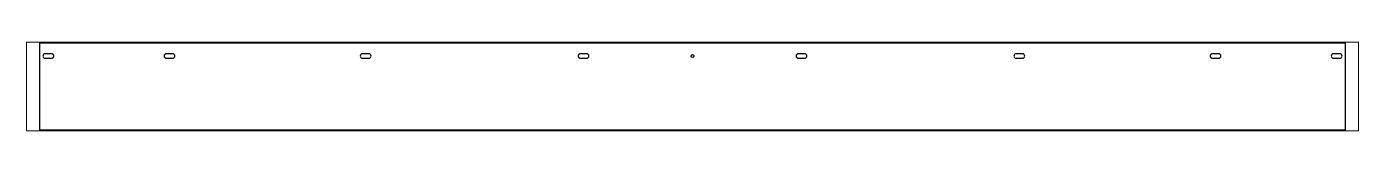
# Paper-space layout 'Layout1' of a CAD drawing. Header units: millimetres. Extents: x 0 to 257, y 89 to 106.
# The model-space entities are those that its viewports show. They can reach past a viewport. Long polylines and large blocks are cut down to what shows.
import ezdxf

# ---------------------------------------------------------------- set-up
doc = ezdxf.new("R2010")
doc.units = ezdxf.units.MM
doc.header["$LTSCALE"] = 25
doc.layers.add('3_Pezzi', color=7, linetype='Continuous')
doc.layers.add('5_Bulloni', color=7, linetype='Continuous')

# ---------------------------------------------------------------- blocks, each defined once
blk = doc.blocks.new('BL1553344781_00001')
at = {"layer": '5_Bulloni', "color": 4, "linetype": 'Continuous'}
for p, q in [((27.3, 75.3), (12.8, 75.3)), ((12.8, 64.8), (27.3, 64.8))]:
    blk.add_line(p, q, dxfattribs=at)
for centre, start, end in [((12.8, 70), 90, 270), ((27.3, 70), 270, 90)]:
    blk.add_arc(centre, 5.25, start, end, dxfattribs=at)
blk = doc.blocks.new('BL1553344781_00002')
at = {"layer": '5_Bulloni', "color": 4, "linetype": 'Continuous'}
for p, q in [((755.2, 75.3), (740.8, 75.3)), ((740.8, 64.8), (755.2, 64.8))]:
    blk.add_line(p, q, dxfattribs=at)
for centre, start, end in [((740.8, 70), 90, 270), ((755.2, 70), 270, 90)]:
    blk.add_arc(centre, 5.25, start, end, dxfattribs=at)
blk = doc.blocks.new('BL1553344781_00003')
at = {"layer": '5_Bulloni', "color": 4, "linetype": 'Continuous'}
for p, q in [((305.2, 75.3), (290.8, 75.3)), ((290.8, 64.8), (305.2, 64.8))]:
    blk.add_line(p, q, dxfattribs=at)
for centre, start, end in [((290.8, 70), 90, 270), ((305.2, 70), 270, 90)]:
    blk.add_arc(centre, 5.25, start, end, dxfattribs=at)
blk = doc.blocks.new('BL1553344781_00004')
at = {"layer": '5_Bulloni', "color": 4, "linetype": 'Continuous'}
for p, q in [((755.2, 75.3), (740.8, 75.3)), ((740.8, 64.8), (755.2, 64.8))]:
    blk.add_line(p, q, dxfattribs=at)
for centre, start, end in [((740.8, 70), 90, 270), ((755.2, 70), 270, 90)]:
    blk.add_arc(centre, 5.25, start, end, dxfattribs=at)
blk = doc.blocks.new('BL1553344781_00005')
at = {"layer": '5_Bulloni', "color": 4, "linetype": 'Continuous'}
for p, q in [((1255.2, 75.3), (1240.8, 75.3)), ((1240.8, 64.8), (1255.2, 64.8))]:
    blk.add_line(p, q, dxfattribs=at)
for centre, start, end in [((1240.8, 70), 90, 270), ((1255.2, 70), 270, 90)]:
    blk.add_arc(centre, 5.25, start, end, dxfattribs=at)
blk = doc.blocks.new('BL1553344781_00006')
at = {"layer": '5_Bulloni', "color": 2, "linetype": 'Continuous'}
blk.add_circle((1498, 70), 3.25, dxfattribs=at)
blk = doc.blocks.new('BL1553344781_00007')
at = {"layer": '5_Bulloni', "color": 4, "linetype": 'Continuous'}
for p, q in [((2255.2, 75.3), (2240.8, 75.3)), ((2240.8, 64.8), (2255.2, 64.8))]:
    blk.add_line(p, q, dxfattribs=at)
for centre, start, end in [((2240.8, 70), 90, 270), ((2255.2, 70), 270, 90)]:
    blk.add_arc(centre, 5.25, start, end, dxfattribs=at)
blk = doc.blocks.new('BL1553344781_00008')
at = {"layer": '5_Bulloni', "color": 4, "linetype": 'Continuous'}
for p, q in [((1755.2, 75.3), (1740.8, 75.3)), ((1740.8, 64.8), (1755.2, 64.8))]:
    blk.add_line(p, q, dxfattribs=at)
for centre, start, end in [((1740.8, 70), 90, 270), ((1755.2, 70), 270, 90)]:
    blk.add_arc(centre, 5.25, start, end, dxfattribs=at)
blk = doc.blocks.new('BL1553344781_00009')
at = {"layer": '5_Bulloni', "color": 4, "linetype": 'Continuous'}
for p, q in [((2983.2, 75.2), (2968.8, 75.2)), ((2968.8, 64.7), (2983.2, 64.7))]:
    blk.add_line(p, q, dxfattribs=at)
for centre, start, end in [((2968.8, 70), 90, 270), ((2983.2, 70), 270, 90)]:
    blk.add_arc(centre, 5.25, start, end, dxfattribs=at)
blk = doc.blocks.new('BL1553344781_00010')
at = {"layer": '5_Bulloni', "color": 4, "linetype": 'Continuous'}
for p, q in [((2705.2, 75.3), (2690.8, 75.3)), ((2690.8, 64.8), (2705.2, 64.8))]:
    blk.add_line(p, q, dxfattribs=at)
for centre, start, end in [((2690.8, 70), 90, 270), ((2705.2, 70), 270, 90)]:
    blk.add_arc(centre, 5.25, start, end, dxfattribs=at)
blk = doc.blocks.new('BL1553344781_00011')
at = {"layer": '3_Pezzi', "color": 3, "linetype": 'Continuous'}
for p, q in [((0, -100), (0, 100)), ((0, 100), (2996, 100)), ((2996, 100), (2996, -100)), ((2996, -100), (0, -100))]:
    blk.add_line(p, q, dxfattribs=at)

msp = doc.modelspace()

# ---------------------------------------------------------------- block references
at = {"layer": '3_Pezzi'}
msp.add_blockref('BL1553344781_00011', (0, 0), dxfattribs=at)
at = {"layer": '5_Bulloni'}
for name in ['BL1553344781_00001', 'BL1553344781_00003', 'BL1553344781_00002', 'BL1553344781_00004', 'BL1553344781_00005', 'BL1553344781_00006', 'BL1553344781_00008', 'BL1553344781_00007', 'BL1553344781_00010', 'BL1553344781_00009']:
    msp.add_blockref(name, (0, 0), dxfattribs=at)

psp = doc.layouts.get("Layout1")

# ---------------------------------------------------------------- viewports
at = {"layer": '0'}
psp.add_viewport(center=(128.5, 97.5), size=(257, 17.15622), view_center_point=(1498, 0), view_height=204.00019, dxfattribs=at)

doc.saveas('drawing.dxf')
